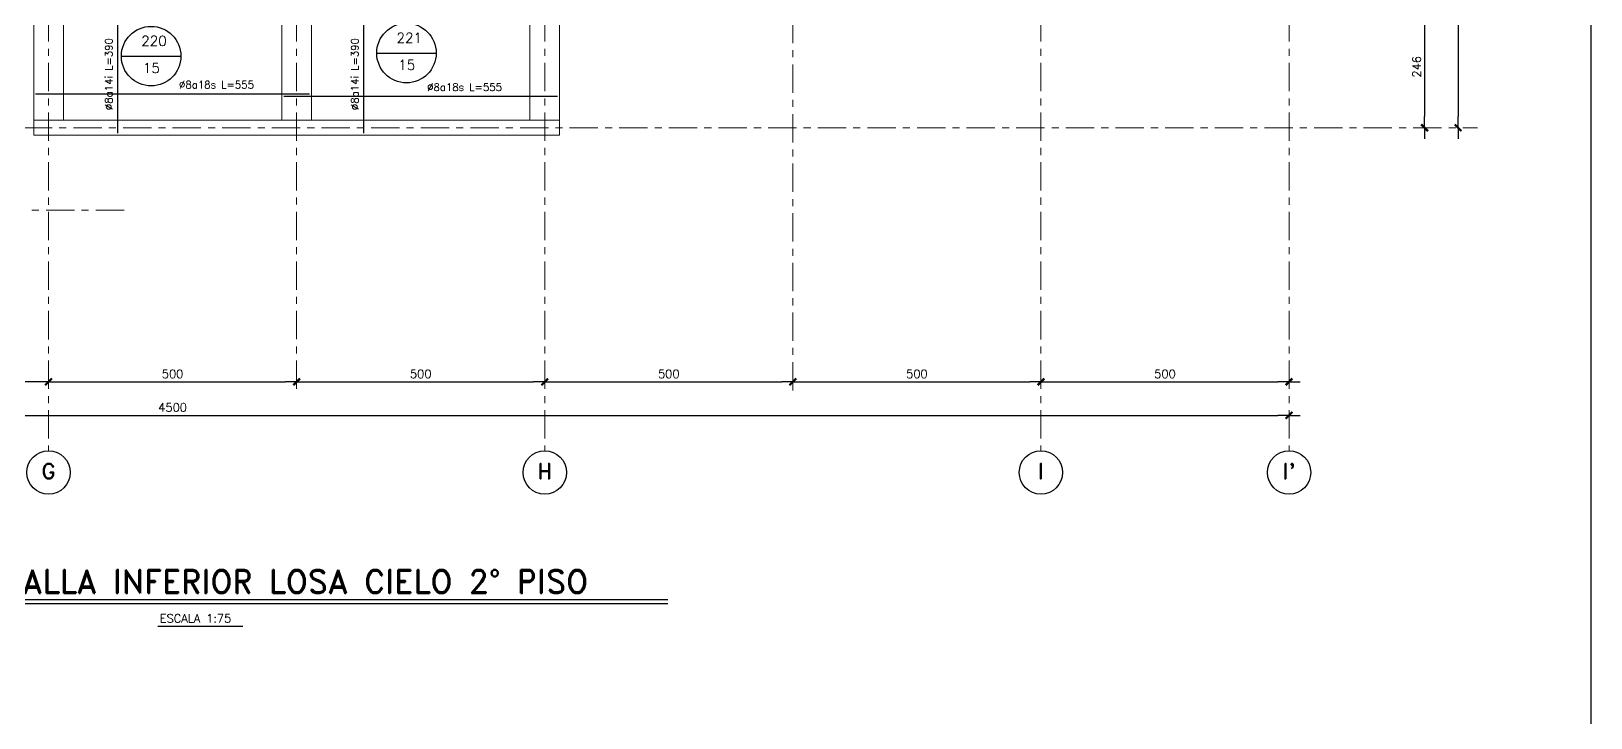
# Model space of a CAD drawing. Extents: x -4 to 6083, y -4 to 8618.
# Drawn here: x 2939 to 6083, y 4890 to 6274 of the extents above; entities that cross this region are included whole.
import ezdxf
from ezdxf.enums import TextEntityAlignment as Align
from ezdxf.xclip import XClip

# ---------------------------------------------------------------- set-up
doc = ezdxf.new("R2010")
doc.units = 0
doc.header["$LTSCALE"] = 45
doc.header["$MEASUREMENT"] = 0
doc.header["$XCLIPFRAME"] = 0
doc.linetypes.add('2017_67-102$0$Grid Line', pattern=[2.2225, 1.27, -0.3175, 0.3175, -0.3175])
doc.layers.get('0').update_dxf_attribs({"linetype": 'CONTINUOUS'})
for name, color, linetype in [('2017_67-102$0$RLA-COTAS', 2, 'CONTINUOUS'), ('fe', 7, 'CONTINUOUS'), ('RLA-FORMATO', 7, 'CONTINUOUS'), ('RLA-LOSAS', 3, 'CONTINUOUS'), ('RLA-TEXTOS2', 6, 'CONTINUOUS'), ('TEXTOS-SM', 3, 'CONTINUOUS')]:
    doc.layers.add(name, color=color, linetype=linetype)
for name, color, linetype, lineweight in [('2017_67-102$0$RLE-EJE', 3, 'CONTINUOUS', 25), ('2017_67-102$0$RLE-EJES', 1, '2017_67-102$0$Grid Line', 9), ('2017_67-102$0$RLE-VIGA', 3, 'CONTINUOUS', 15)]:
    doc.layers.add(name, color=color, linetype=linetype, lineweight=lineweight)
doc.styles.add('2017_67-102$0$ROMAND', font='romand', dxfattribs={"height": 31.5})
doc.styles.add('2017_67-102$0$ROMANS', font='ROMANS.shx', dxfattribs={"height": 16.875})
doc.styles.add('ROMAND', font='romand', dxfattribs={"height": 31.5})
doc.styles.add('ROMANS', font='ROMANS.shx', dxfattribs={"height": 16.875})
doc.styles.add('ROMANS0', font='romans.shx')
doc.styles.add('SIETE50', font='ROMAND.SHX', dxfattribs={"height": 31.5})
doc.dimstyles.new('2017_67-102$0$ING-75', dxfattribs={"dimscale": 75, "dimtxt": 0.27, "dimasz": 0.3, "dimexe": 0, "dimexo": 0, "dimgap": 0.1, "dimtad": 1, "dimdec": 1, "dimzin": 12, "dimdsep": 46, "dimtxsty": '2017_67-102$0$ROMANS', "dimblk": '2017_67-102$0$TICK1', "dimblk1": '2017_67-102$0$TICK1', "dimblk2": '2017_67-102$0$TICK1', "dimcen": 0.09, "dimclrd": 2, "dimclre": 1, "dimclrt": 3, "dimadec": 0, "dimazin": 0, "dimtfac": 1, "dimtdec": 0, "dimtix": 1, "dimtmove": 2, "dimatfit": 3, "dimldrblk": '2017_67-102$0$TICK1', "dimfxl": 0, "dimfxlon": 1, "dimtolj": 1, "dimtzin": 0, "dimarcsym": 0})

# ---------------------------------------------------------------- blocks, each defined once
blk = doc.blocks.new('2017_67-102$0$TICK1')
at = {"color": 2}
for points in [[(0, 0), (-1, 0)], [(0, 0), (1, 0)]]:
    blk.add_lwpolyline(points, dxfattribs=at)
at = {"color": 2, "const_width": 0.2}
blk.add_lwpolyline([(-0.3, -0.3), (0.3, 0.3)], dxfattribs=at)
blk = doc.blocks.new('*D46')
at = {"layer": '2017_67-102$0$RLA-COTAS', "color": 2, "lineweight": -2, "transparency": 16777216}
blk.add_line((2915.7, 5511.7), (3370.7, 5511.7), dxfattribs=at)
at = {"layer": '2017_67-102$0$RLA-COTAS', "color": 2, "lineweight": -2, "transparency": 16777216, "xscale": 22.5, "yscale": 22.5, "zscale": 22.5, "rotation": 180}
blk.add_blockref('2017_67-102$0$TICK1', (2893.2, 5511.7), dxfattribs=at)
at = {"layer": '2017_67-102$0$RLA-COTAS', "color": 2, "lineweight": -2, "transparency": 16777216, "xscale": 22.5, "yscale": 22.5, "zscale": 22.5}
blk.add_blockref('2017_67-102$0$TICK1', (3393.2, 5511.7), dxfattribs=at)
at = {"layer": '2017_67-102$0$RLA-COTAS', "color": 3, "transparency": 16777216, "insert": (3143.2, 5527.7), "char_height": 16.88, "attachment_point": 5, "style": '2017_67-102$0$ROMANS'}
blk.add_mtext('\\A1;500', dxfattribs=at)
blk = doc.blocks.new('*D47')
at = {"layer": '2017_67-102$0$RLA-COTAS', "color": 2, "lineweight": -2, "transparency": 16777216}
blk.add_line((3415.7, 5511.7), (3870.7, 5511.7), dxfattribs=at)
at = {"layer": '2017_67-102$0$RLA-COTAS', "color": 2, "lineweight": -2, "transparency": 16777216, "xscale": 22.5, "yscale": 22.5, "zscale": 22.5, "rotation": 180}
blk.add_blockref('2017_67-102$0$TICK1', (3393.2, 5511.7), dxfattribs=at)
at = {"layer": '2017_67-102$0$RLA-COTAS', "color": 2, "lineweight": -2, "transparency": 16777216, "xscale": 22.5, "yscale": 22.5, "zscale": 22.5}
blk.add_blockref('2017_67-102$0$TICK1', (3893.2, 5511.7), dxfattribs=at)
at = {"layer": '2017_67-102$0$RLA-COTAS', "color": 3, "transparency": 16777216, "insert": (3643.2, 5527.7), "char_height": 16.88, "attachment_point": 5, "style": '2017_67-102$0$ROMANS'}
blk.add_mtext('\\A1;500', dxfattribs=at)
blk = doc.blocks.new('*D48')
at = {"layer": '2017_67-102$0$RLA-COTAS', "color": 2, "lineweight": -2, "transparency": 16777216}
blk.add_line((3915.7, 5511.7), (4370.7, 5511.7), dxfattribs=at)
at = {"layer": '2017_67-102$0$RLA-COTAS', "color": 2, "lineweight": -2, "transparency": 16777216, "xscale": 22.5, "yscale": 22.5, "zscale": 22.5, "rotation": 180}
blk.add_blockref('2017_67-102$0$TICK1', (3893.2, 5511.7), dxfattribs=at)
at = {"layer": '2017_67-102$0$RLA-COTAS', "color": 2, "lineweight": -2, "transparency": 16777216, "xscale": 22.5, "yscale": 22.5, "zscale": 22.5}
blk.add_blockref('2017_67-102$0$TICK1', (4393.2, 5511.7), dxfattribs=at)
at = {"layer": '2017_67-102$0$RLA-COTAS', "color": 3, "transparency": 16777216, "insert": (4143.2, 5527.7), "char_height": 16.88, "attachment_point": 5, "style": '2017_67-102$0$ROMANS'}
blk.add_mtext('\\A1;500', dxfattribs=at)
blk = doc.blocks.new('*D49')
at = {"layer": '2017_67-102$0$RLA-COTAS', "color": 2, "lineweight": -2, "transparency": 16777216}
blk.add_line((4415.7, 5511.7), (4870.7, 5511.7), dxfattribs=at)
at = {"layer": '2017_67-102$0$RLA-COTAS', "color": 2, "lineweight": -2, "transparency": 16777216, "xscale": 22.5, "yscale": 22.5, "zscale": 22.5, "rotation": 180}
blk.add_blockref('2017_67-102$0$TICK1', (4393.2, 5511.7), dxfattribs=at)
at = {"layer": '2017_67-102$0$RLA-COTAS', "color": 2, "lineweight": -2, "transparency": 16777216, "xscale": 22.5, "yscale": 22.5, "zscale": 22.5}
blk.add_blockref('2017_67-102$0$TICK1', (4893.2, 5511.7), dxfattribs=at)
at = {"layer": '2017_67-102$0$RLA-COTAS', "color": 3, "transparency": 16777216, "insert": (4643.2, 5527.7), "char_height": 16.88, "attachment_point": 5, "style": '2017_67-102$0$ROMANS'}
blk.add_mtext('\\A1;500', dxfattribs=at)
blk = doc.blocks.new('*D50')
at = {"layer": '2017_67-102$0$RLA-COTAS', "color": 2, "lineweight": -2, "transparency": 16777216}
blk.add_line((4915.7, 5511.7), (5370.7, 5511.7), dxfattribs=at)
at = {"layer": '2017_67-102$0$RLA-COTAS', "color": 2, "lineweight": -2, "transparency": 16777216, "xscale": 22.5, "yscale": 22.5, "zscale": 22.5, "rotation": 180}
blk.add_blockref('2017_67-102$0$TICK1', (4893.2, 5511.7), dxfattribs=at)
at = {"layer": '2017_67-102$0$RLA-COTAS', "color": 2, "lineweight": -2, "transparency": 16777216, "xscale": 22.5, "yscale": 22.5, "zscale": 22.5}
blk.add_blockref('2017_67-102$0$TICK1', (5393.2, 5511.7), dxfattribs=at)
at = {"layer": '2017_67-102$0$RLA-COTAS', "color": 3, "transparency": 16777216, "insert": (5143.2, 5527.7), "char_height": 16.88, "attachment_point": 5, "style": '2017_67-102$0$ROMANS'}
blk.add_mtext('\\A1;500', dxfattribs=at)
blk = doc.blocks.new('*D51')
at = {"layer": '2017_67-102$0$RLA-COTAS', "color": 2, "lineweight": -2, "transparency": 16777216}
blk.add_line((5733.8, 7887.4), (5733.8, 6046.4), dxfattribs=at)
at = {"layer": '2017_67-102$0$RLA-COTAS', "color": 2, "lineweight": -2, "transparency": 16777216, "xscale": 22.5, "yscale": 22.5, "zscale": 22.5}
for p, rotation in [((5733.8, 7909.9), 90), ((5733.8, 6023.9), 270)]:
    blk.add_blockref('2017_67-102$0$TICK1', p, dxfattribs=dict(at, rotation=rotation))
at = {"layer": '2017_67-102$0$RLA-COTAS', "color": 3, "transparency": 16777216, "insert": (5717.9, 6966.9), "char_height": 16.88, "attachment_point": 5, "rotation": 90, "style": '2017_67-102$0$ROMANS'}
blk.add_mtext('\\A1;1886', dxfattribs=at)
blk = doc.blocks.new('*D55')
at = {"layer": '2017_67-102$0$RLA-COTAS', "color": 2, "lineweight": -2, "transparency": 16777216}
blk.add_line((5666.3, 6247.4), (5666.3, 6046.4), dxfattribs=at)
at = {"layer": '2017_67-102$0$RLA-COTAS', "color": 2, "lineweight": -2, "transparency": 16777216, "xscale": 22.5, "yscale": 22.5, "zscale": 22.5}
for p, rotation in [((5666.3, 6269.9), 90), ((5666.3, 6023.9), 270)]:
    blk.add_blockref('2017_67-102$0$TICK1', p, dxfattribs=dict(at, rotation=rotation))
at = {"layer": '2017_67-102$0$RLA-COTAS', "color": 3, "transparency": 16777216, "insert": (5650.4, 6146.9), "char_height": 16.88, "attachment_point": 5, "rotation": 90, "style": '2017_67-102$0$ROMANS'}
blk.add_mtext('\\A1;246', dxfattribs=at)
blk = doc.blocks.new('*D68')
at = {"layer": '2017_67-102$0$RLA-COTAS', "color": 2, "lineweight": -2, "transparency": 16777216}
blk.add_line((915.7, 5444.2), (5370.7, 5444.2), dxfattribs=at)
at = {"layer": '2017_67-102$0$RLA-COTAS', "color": 2, "lineweight": -2, "transparency": 16777216, "xscale": 22.5, "yscale": 22.5, "zscale": 22.5, "rotation": 180}
blk.add_blockref('2017_67-102$0$TICK1', (893.2, 5444.2), dxfattribs=at)
at = {"layer": '2017_67-102$0$RLA-COTAS', "color": 2, "lineweight": -2, "transparency": 16777216, "xscale": 22.5, "yscale": 22.5, "zscale": 22.5}
blk.add_blockref('2017_67-102$0$TICK1', (5393.2, 5444.2), dxfattribs=at)
at = {"layer": '2017_67-102$0$RLA-COTAS', "color": 3, "transparency": 16777216, "insert": (3143.2, 5460.2), "char_height": 16.88, "attachment_point": 5, "style": '2017_67-102$0$ROMANS'}
blk.add_mtext('\\A1;4500', dxfattribs=at)
blk = doc.blocks.new('*D137')
at = {"layer": '2017_67-102$0$RLA-COTAS', "color": 2, "lineweight": -2, "transparency": 16777216}
blk.add_line((2870.7, 5511.7), (2664.7, 5511.7), dxfattribs=at)
at = {"layer": '2017_67-102$0$RLA-COTAS', "color": 2, "lineweight": -2, "transparency": 16777216, "xscale": 22.5, "yscale": 22.5, "zscale": 22.5, "rotation": 180}
blk.add_blockref('2017_67-102$0$TICK1', (2642.2, 5511.7), dxfattribs=at)
at = {"layer": '2017_67-102$0$RLA-COTAS', "color": 2, "lineweight": -2, "transparency": 16777216, "xscale": 22.5, "yscale": 22.5, "zscale": 22.5}
blk.add_blockref('2017_67-102$0$TICK1', (2893.2, 5511.7), dxfattribs=at)
at = {"layer": '2017_67-102$0$RLA-COTAS', "color": 3, "transparency": 16777216, "insert": (2767.7, 5527.7), "char_height": 16.88, "attachment_point": 5, "style": '2017_67-102$0$ROMANS'}
blk.add_mtext('\\A1;251', dxfattribs=at)
blk = doc.blocks.new('2017_67-102')
at = {"layer": '2017_67-102$0$RLE-EJE'}
for centre in [(2893.23, 5329.16), (3893.23, 5329.16), (4893.23, 5329.16), (5393.23, 5329.16)]:
    blk.add_circle(centre, 43.75, dxfattribs=at)
at = {"layer": '2017_67-102$0$RLE-EJES'}
for p, q in [((2893.23, 8454.91), (2893.23, 5372.91)), ((3893.23, 8454.91), (3893.23, 5372.91)), ((4893.23, 8454.91), (4893.23, 5372.91)), ((5393.23, 8454.91), (5393.23, 5372.91)), ((3393.23, 8354.92), (3393.23, 5494.92)), ((4393.23, 8351.92), (4393.23, 5489.92)), ((2843.23, 6023.92), (5773.23, 6023.92)), ((3045.41, 5857.91), (435.41, 5857.91))]:
    blk.add_line(p, q, dxfattribs=at)
at = {"layer": '2017_67-102$0$RLE-VIGA'}
for p, q in [((2863.23, 6239.92), (2863.23, 6008.92)), ((2923.23, 6038.92), (2923.23, 6239.92)), ((3363.23, 6239.92), (3363.23, 6038.92)), ((3423.23, 6038.92), (3423.23, 6239.92)), ((3863.23, 6234.91), (3863.23, 6038.92)), ((3923.23, 6038.92), (3923.23, 6234.91)), ((3363.23, 6038.92), (2863.23, 6038.92)), ((3423.23, 6038.92), (3363.23, 6038.92)), ((3863.23, 6038.92), (3363.23, 6038.92)), ((3863.23, 6038.92), (3923.23, 6038.92)), ((3923.23, 6038.92), (3923.23, 6008.92)), ((3363.23, 6008.92), (2863.23, 6008.92)), ((3923.23, 6008.92), (3363.23, 6008.92))]:
    blk.add_line(p, q, dxfattribs=at)
at = {"layer": '2017_67-102$0$RLE-EJE', "color": 5, "char_height": 31.25, "width": 1, "attachment_point": 2, "line_spacing_factor": 0.941778, "style": '2017_67-102$0$ROMAND'}
for s, insert in [('G', (2893.24, 5347.47)), ('H', (3893.24, 5347.47)), ('I', (4893.24, 5347.47)), ("I'", (5393.24, 5347.47))]:
    blk.add_mtext(s, dxfattribs=dict(at, insert=insert))
at = {"layer": '2017_67-102$0$RLA-COTAS'}
for base, p1, p2, angle, picture, middle in [((5733.84, 6023.92), (5741.34, 7909.91), (5741.34, 6023.92), 90, '*D51', (5717.9, 6966.92)), ((5666.34, 6023.92), (5673.84, 6269.91), (5673.84, 6023.92), 90, '*D55', (5650.4, 6146.92)), ((2642.23, 5511.72), (2893.23, 5519.22), (2642.23, 5519.22), 180, '*D137', (2767.73, 5527.66))]:
    dim = blk.add_linear_dim(base=base, p1=p1, p2=p2, angle=angle, dimstyle='2017_67-102$0$ING-75', override={"dimexe": 0, "dimexo": 0, "dimdec": 1, "dimfxl": 0, "dimfxlon": 1}, dxfattribs=at)
    dim.commit()
    dim.dimension.update_dxf_attribs({"geometry": picture, "text_midpoint": middle})
for base, p1, p2, picture, middle in [((3393.23, 5511.72), (2893.23, 5519.22), (3393.23, 5519.22), '*D46', (3143.23, 5527.66)), ((3893.23, 5511.72), (3393.23, 5519.22), (3893.23, 5519.22), '*D47', (3643.23, 5527.66)), ((4393.23, 5511.72), (3893.23, 5519.22), (4393.23, 5519.22), '*D48', (4143.23, 5527.66)), ((4893.23, 5511.72), (4393.23, 5519.22), (4893.23, 5519.22), '*D49', (4643.23, 5527.66)), ((5393.23, 5511.72), (4893.23, 5519.22), (5393.23, 5519.22), '*D50', (5143.23, 5527.66)), ((5393.23, 5444.22), (893.23, 5451.72), (5393.23, 5451.72), '*D68', (3143.23, 5460.16))]:
    dim = blk.add_linear_dim(base=base, p1=p1, p2=p2, dimstyle='2017_67-102$0$ING-75', override={"dimexe": 0, "dimexo": 0, "dimdec": 1, "dimfxl": 0, "dimfxlon": 1}, dxfattribs=at)
    dim.commit()
    dim.dimension.update_dxf_attribs({"geometry": picture, "text_midpoint": middle})

msp = doc.modelspace()

# ---------------------------------------------------------------- linework, layer by layer
at = {"layer": 'fe'}
for points in [[(3113.85, 6068.27), (3113.85, 6455.27)], [(3609.84, 6068.27), (3609.84, 6455.27)], [(2948.34, 6147.88), (3500.34, 6147.88)], [(3448.34, 6142.88), (4000.34, 6142.88)]]:
    msp.add_lwpolyline(points, dxfattribs=at)
at = {"layer": 'RLA-FORMATO', "color": 6, "linetype": 'Continuous'}
msp.add_line((6082.5, 8617.5), (6082.5, 0), dxfattribs=at)
at = {"layer": 'RLA-LOSAS'}
for p, q in [((3121.09, 6223.59), (3241.09, 6223.59)), ((3635.62, 6229.82), (3755.62, 6229.82))]:
    msp.add_line(p, q, dxfattribs=at)
for centre in [(3695.62, 6229.82), (3181.09, 6223.59)]:
    msp.add_circle(centre, 60, dxfattribs=at)
at = {"layer": 'RLA-TEXTOS2', "color": 6}
for p, q in [((2350.01, 5128.03), (4222.36, 5128.03)), ((2350.01, 5120.53), (4222.36, 5120.53))]:
    msp.add_line(p, q, dxfattribs=at)
at = {"layer": 'RLA-TEXTOS2', "color": 3}
msp.add_line((3194.56, 5074.39), (3365.71, 5074.39), dxfattribs=at)

# ---------------------------------------------------------------- block references
at = {"layer": 'fe'}
ref = msp.add_blockref('2017_67-102', (81.11, 55.34), dxfattribs=at)
XClip(ref).set_block_clipping_path([(288.5373913377, 5264.2131717024), (5979.6367303451, 8553.235929895)])

# ---------------------------------------------------------------- texts
at = {"layer": 'RLA-LOSAS', "char_height": 20, "width": 1, "attachment_point": 2, "line_spacing_factor": 0.941778, "style": 'ROMAND'}
for s, insert in [('220', (3186.79, 6264.38)), ('221', (3701.33, 6270.61)), ('15', (3181.67, 6209.64)), ('15', (3696.2, 6215.87))]:
    msp.add_mtext(s, dxfattribs=dict(at, insert=insert))
at = {"layer": 'RLA-TEXTOS2', "color": 6, "style": 'SIETE50'}
msp.add_text('ARMADURA MALLA INFERIOR LOSA CIELO 2° PISO', height=47.25, dxfattribs=at).set_placement((3282.27, 5140.91), align=Align.CENTER)
at = {"layer": 'RLA-TEXTOS2', "color": 3, "style": 'ROMANS'}
msp.add_text('ESCALA 1:75', height=16.875, dxfattribs=at).set_placement((3198.46, 5081.82))
at = {"layer": 'TEXTOS-SM', "style": 'ROMANS0'}
for s, rotation, p in [('%%C8a14i L=390', 90, (3103.18, 6187.41)), ('%%C8a14i L=390', 90, (3599.18, 6187.41)), ('%%C8a18s L=555', 360, (3312.79, 6158.55)), ('%%C8a18s L=555', 360, (3812.79, 6153.55))]:
    msp.add_text(s, height=15, rotation=rotation, dxfattribs=at).set_placement(p, align=Align.CENTER)

doc.saveas('drawing.dxf')
